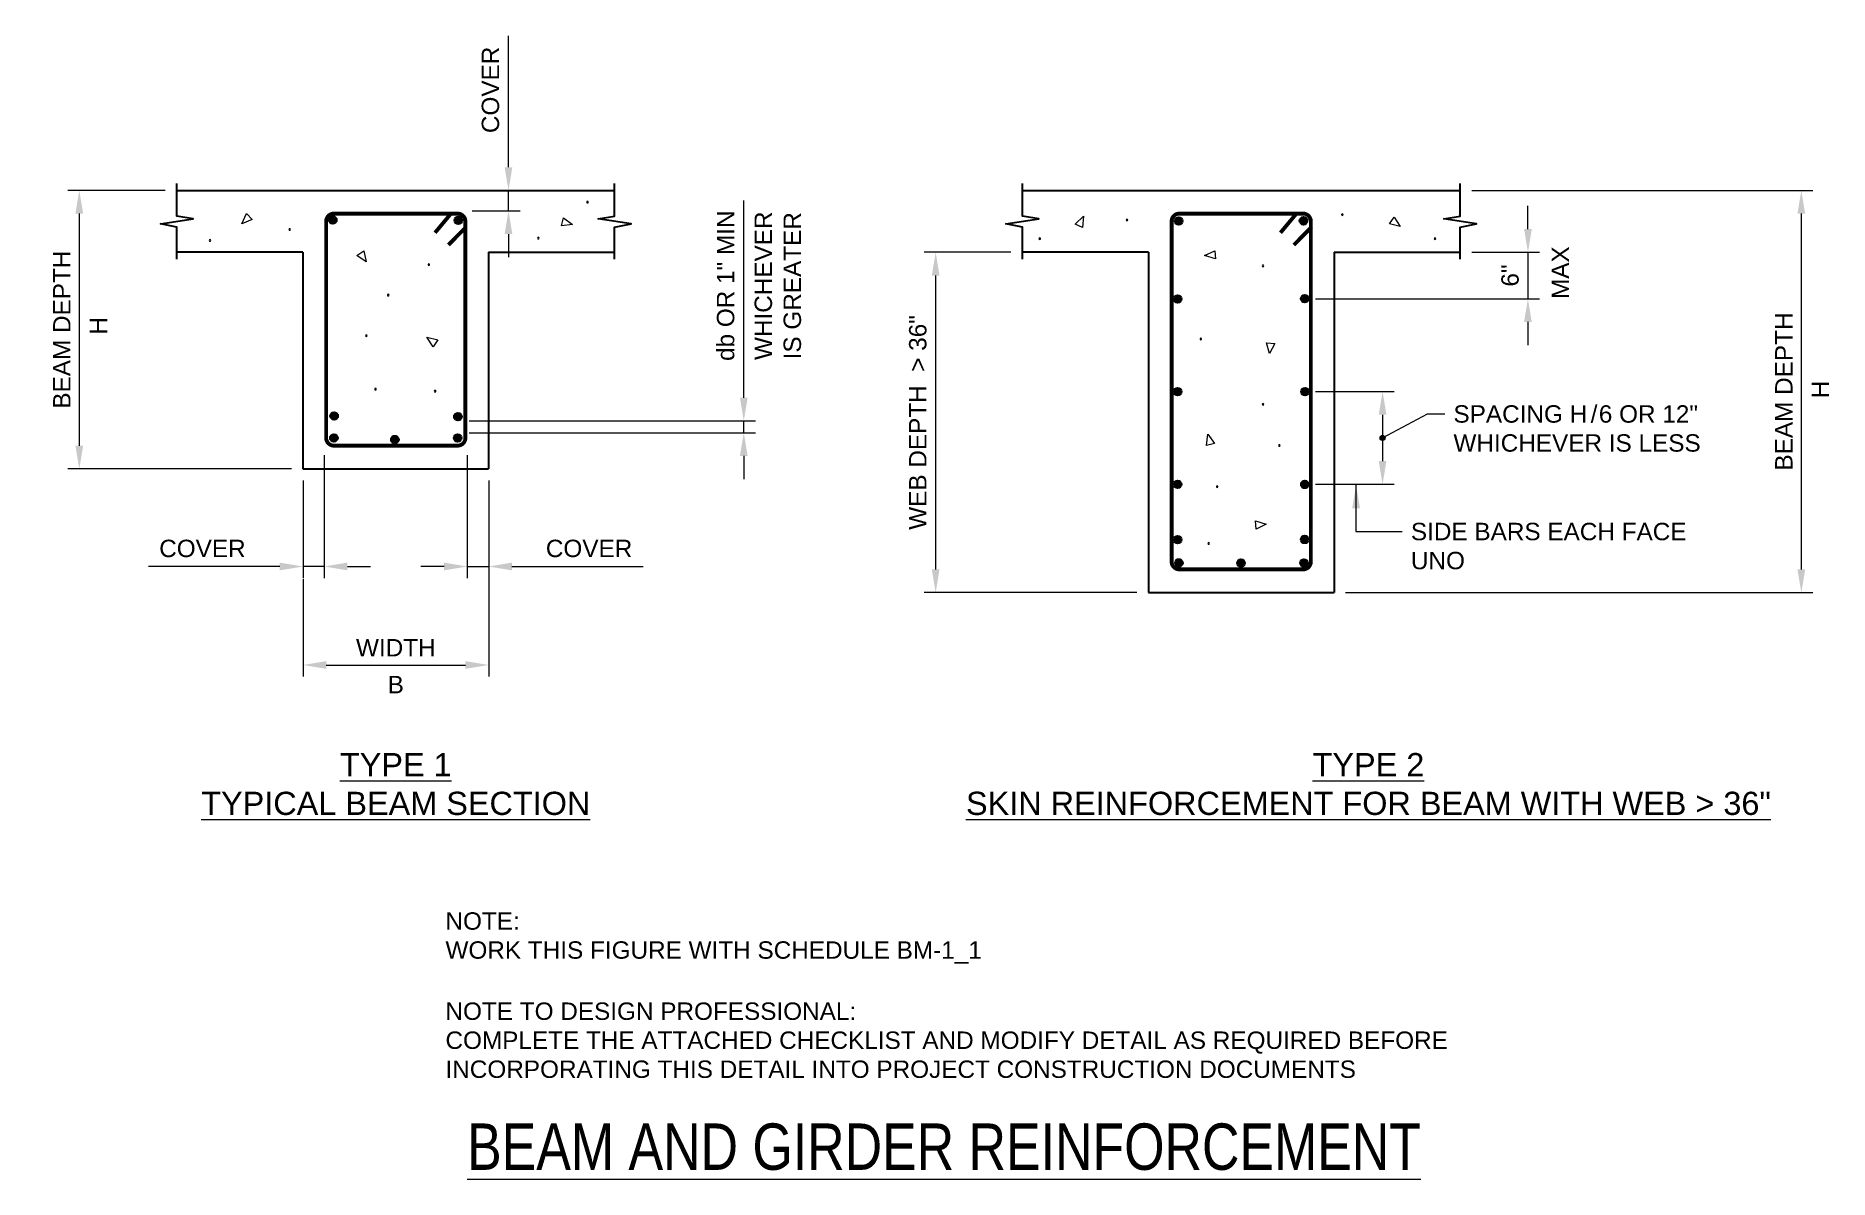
# Model space of a CAD drawing. Header units: inches. Extents: x -1928 to -1812, y 1499 to 1573.
import ezdxf

# ---------------------------------------------------------------- set-up
doc = ezdxf.new("R2010")
doc.units = ezdxf.units.IN
doc.header["$LTSCALE"] = 5
doc.header["$MEASUREMENT"] = 0
for name, color, linetype, lineweight in [('S-ANNO-DIMS', 1, 'Continuous', 20), ('S-ANNO-TEXT', 7, 'Continuous', 20), ('S-DELT-PATT', 7, 'Continuous', 15), ('S-DETL', 3, 'Continuous', 30)]:
    doc.layers.add(name, color=color, linetype=linetype, lineweight=lineweight)
doc.styles.add('Romans', font='arial.ttf')
doc.dimstyles.get("Standard").update_dxf_attribs({"dimtxt": 0.18, "dimasz": 0.18, "dimexe": 0.18, "dimexo": 0.0625, "dimgap": 0.09, "dimtad": 0, "dimtih": 1, "dimtoh": 1, "dimdec": 4, "dimzin": 0, "dimdsep": 46, "dimtxsty": 'Standard', "dimcen": 0.09, "dimadec": 0, "dimazin": 0, "dimtfac": 1, "dimtdec": 4, "dimtofl": 0, "dimtmove": 0, "dimatfit": 3, "dimfxl": 1, "dimtolj": 1, "dimtzin": 0, "dimarcsym": 0})

# ---------------------------------------------------------------- blocks, each defined once
blk = doc.blocks.new('*D0')
at = {"layer": 'Defpoints', "color": 0, "transparency": 16777216}
for p in [(-1900.36, 1546.86), (-1898.98, 1545.23), (-1900.36, 1538.92)]:
    blk.add_point(p, dxfattribs=at)
at = {"layer": 'S-ANNO-DIMS', "transparency": 16777216}
for p, q in [((-1900.36, 1546.11), (-1900.36, 1538.17)), ((-1898.98, 1544.48), (-1898.98, 1538.17)), ((-1901.86, 1538.92), (-1903.36, 1538.92)), ((-1900.36, 1538.92), (-1898.98, 1538.92)), ((-1897.48, 1538.92), (-1888.99, 1538.92))]:
    blk.add_line(p, q, dxfattribs=at)
for points in [[(-1901.86, 1539.17), (-1901.86, 1538.67), (-1900.36, 1538.92)], [(-1897.48, 1539.17), (-1897.48, 1538.67), (-1898.98, 1538.92)]]:
    blk.add_solid(points, dxfattribs=at)
at = {"layer": 'S-ANNO-DIMS', "transparency": 16777216, "insert": (-1892.49, 1540.08), "char_height": 1.125, "attachment_point": 5, "style": 'Romans'}
blk.add_mtext('\\A1;COVER', dxfattribs=at)
blk = doc.blocks.new('*D1')
at = {"layer": 'Defpoints', "color": 0, "transparency": 16777216}
for p in [(-1909.61, 1546.86), (-1910.98, 1545.23), (-1909.61, 1538.92)]:
    blk.add_point(p, dxfattribs=at)
at = {"layer": 'S-ANNO-DIMS', "transparency": 16777216}
for p, q in [((-1909.61, 1546.11), (-1909.61, 1538.17)), ((-1910.98, 1544.48), (-1910.98, 1538.17)), ((-1912.48, 1538.92), (-1920.97, 1538.92)), ((-1909.61, 1538.92), (-1910.98, 1538.92)), ((-1908.11, 1538.92), (-1906.61, 1538.92))]:
    blk.add_line(p, q, dxfattribs=at)
for points in [[(-1912.48, 1539.17), (-1912.48, 1538.67), (-1910.98, 1538.92)], [(-1908.11, 1539.17), (-1908.11, 1538.67), (-1909.61, 1538.92)]]:
    blk.add_solid(points, dxfattribs=at)
at = {"layer": 'S-ANNO-DIMS', "transparency": 16777216, "insert": (-1917.48, 1540.08), "char_height": 1.125, "attachment_point": 5, "style": 'Romans'}
blk.add_mtext('\\A1;COVER', dxfattribs=at)
blk = doc.blocks.new('*D2')
at = {"layer": 'Defpoints', "color": 0, "transparency": 16777216}
for p in [(-1898.98, 1545.23), (-1910.98, 1538.86), (-1898.98, 1532.55)]:
    blk.add_point(p, dxfattribs=at)
at = {"layer": 'S-ANNO-DIMS', "transparency": 16777216}
for p, q in [((-1898.98, 1544.48), (-1898.98, 1531.8)), ((-1910.98, 1538.11), (-1910.98, 1531.8)), ((-1909.48, 1532.55), (-1900.48, 1532.55))]:
    blk.add_line(p, q, dxfattribs=at)
for points in [[(-1909.48, 1532.8), (-1909.48, 1532.3), (-1910.98, 1532.55)], [(-1900.48, 1532.8), (-1900.48, 1532.3), (-1898.98, 1532.55)]]:
    blk.add_solid(points, dxfattribs=at)
at = {"layer": 'S-ANNO-DIMS', "transparency": 16777216, "insert": (-1904.98, 1533.67), "char_height": 1.125, "attachment_point": 5, "style": 'Romans'}
blk.add_mtext('\\A1;WIDTH', dxfattribs=at)
blk = doc.blocks.new('*D3')
at = {"layer": 'Defpoints', "color": 0, "transparency": 16777216}
for p in [(-1919.13, 1563.23), (-1925.44, 1545.23), (-1910.98, 1545.23)]:
    blk.add_point(p, dxfattribs=at)
at = {"layer": 'S-ANNO-DIMS', "transparency": 16777216}
for p, q in [((-1919.88, 1563.23), (-1926.19, 1563.23)), ((-1925.44, 1561.73), (-1925.44, 1546.73)), ((-1911.73, 1545.23), (-1926.19, 1545.23))]:
    blk.add_line(p, q, dxfattribs=at)
for points in [[(-1925.69, 1561.73), (-1925.19, 1561.73), (-1925.44, 1563.23)], [(-1925.69, 1546.73), (-1925.19, 1546.73), (-1925.44, 1545.23)]]:
    blk.add_solid(points, dxfattribs=at)
at = {"layer": 'S-ANNO-DIMS', "transparency": 16777216, "insert": (-1926.57, 1554.23), "char_height": 1.125, "attachment_point": 5, "rotation": 90, "style": 'Romans'}
blk.add_mtext('\\A1;BEAM DEPTH', dxfattribs=at)
blk = doc.blocks.new('*D4')
at = {"layer": 'Defpoints', "color": 0, "transparency": 16777216}
for p in [(-1901, 1548.33), (-1901, 1547.57), (-1882.49, 1547.57)]:
    blk.add_point(p, dxfattribs=at)
at = {"layer": 'S-ANNO-DIMS', "transparency": 16777216}
for p, q in [((-1882.49, 1549.83), (-1882.49, 1562.59)), ((-1900.25, 1548.33), (-1881.74, 1548.33)), ((-1900.25, 1547.57), (-1881.74, 1547.57)), ((-1882.49, 1547.57), (-1882.49, 1548.33)), ((-1882.49, 1546.07), (-1882.49, 1544.57))]:
    blk.add_line(p, q, dxfattribs=at)
for points in [[(-1882.74, 1549.83), (-1882.24, 1549.83), (-1882.49, 1548.33)], [(-1882.74, 1546.07), (-1882.24, 1546.07), (-1882.49, 1547.57)]]:
    blk.add_solid(points, dxfattribs=at)
at = {"layer": 'S-ANNO-DIMS', "transparency": 16777216, "insert": (-1883.66, 1557.07), "char_height": 1.125, "attachment_point": 5, "rotation": 90, "style": 'Romans'}
blk.add_mtext('\\A1;db OR 1" MIN', dxfattribs=at)
blk = doc.blocks.new('*D5')
at = {"layer": 'Defpoints', "color": 0, "transparency": 16777216}
for p in [(-1897.7, 1563.23), (-1900.79, 1561.91), (-1897.7, 1561.91)]:
    blk.add_point(p, dxfattribs=at)
at = {"layer": 'S-ANNO-DIMS', "transparency": 16777216}
for p, q in [((-1897.7, 1564.73), (-1897.7, 1573.22)), ((-1897.7, 1561.91), (-1897.7, 1563.23)), ((-1900.04, 1561.91), (-1896.95, 1561.91)), ((-1897.7, 1560.41), (-1897.7, 1558.91))]:
    blk.add_line(p, q, dxfattribs=at)
for points in [[(-1897.95, 1564.73), (-1897.45, 1564.73), (-1897.7, 1563.23)], [(-1897.95, 1560.41), (-1897.45, 1560.41), (-1897.7, 1561.91)]]:
    blk.add_solid(points, dxfattribs=at)
at = {"layer": 'S-ANNO-DIMS', "transparency": 16777216, "insert": (-1898.86, 1569.73), "char_height": 1.125, "attachment_point": 5, "rotation": 90, "style": 'Romans'}
blk.add_mtext('\\A1;COVER', dxfattribs=at)
blk = doc.blocks.new('*D6')
at = {"layer": 'Defpoints', "color": 0, "transparency": 16777216}
for p in [(-1864.49, 1559.23), (-1870.09, 1537.23), (-1856.34, 1537.23)]:
    blk.add_point(p, dxfattribs=at)
at = {"layer": 'S-ANNO-DIMS', "transparency": 16777216}
for p, q in [((-1865.24, 1559.23), (-1870.84, 1559.23)), ((-1870.09, 1557.73), (-1870.09, 1538.73)), ((-1857.09, 1537.23), (-1870.84, 1537.23))]:
    blk.add_line(p, q, dxfattribs=at)
for points in [[(-1870.34, 1557.73), (-1869.84, 1557.73), (-1870.09, 1559.23)], [(-1870.34, 1538.73), (-1869.84, 1538.73), (-1870.09, 1537.23)]]:
    blk.add_solid(points, dxfattribs=at)
at = {"layer": 'S-ANNO-DIMS', "transparency": 16777216, "insert": (-1871.24, 1548.23), "char_height": 1.125, "attachment_point": 5, "rotation": 90, "style": 'Romans'}
blk.add_mtext('\\A1;WEB DEPTH  > 36"', dxfattribs=at)
blk = doc.blocks.new('*D7')
at = {"layer": 'Defpoints', "color": 0, "transparency": 16777216}
for p in [(-1836.19, 1563.23), (-1844.34, 1537.23), (-1814.14, 1537.23)]:
    blk.add_point(p, dxfattribs=at)
at = {"layer": 'S-ANNO-DIMS', "transparency": 16777216}
for p, q in [((-1835.44, 1563.23), (-1813.39, 1563.23)), ((-1814.14, 1561.73), (-1814.14, 1538.73)), ((-1843.59, 1537.23), (-1813.39, 1537.23))]:
    blk.add_line(p, q, dxfattribs=at)
for points in [[(-1814.39, 1561.73), (-1813.89, 1561.73), (-1814.14, 1563.23)], [(-1814.39, 1538.73), (-1813.89, 1538.73), (-1814.14, 1537.23)]]:
    blk.add_solid(points, dxfattribs=at)
at = {"layer": 'S-ANNO-DIMS', "transparency": 16777216, "insert": (-1815.27, 1550.23), "char_height": 1.125, "attachment_point": 5, "rotation": 90, "style": 'Romans'}
blk.add_mtext('\\A1;BEAM DEPTH', dxfattribs=at)
blk = doc.blocks.new('*D8')
at = {"layer": 'Defpoints', "color": 0, "transparency": 16777216}
for p in [(-1836.19, 1559.23), (-1846.29, 1556.23), (-1831.81, 1556.23)]:
    blk.add_point(p, dxfattribs=at)
at = {"layer": 'S-ANNO-DIMS', "transparency": 16777216}
for p, q in [((-1831.81, 1560.73), (-1831.81, 1562.23)), ((-1835.44, 1559.23), (-1831.06, 1559.23)), ((-1831.81, 1559.23), (-1831.81, 1556.23)), ((-1845.54, 1556.23), (-1831.06, 1556.23)), ((-1831.81, 1554.73), (-1831.81, 1553.23))]:
    blk.add_line(p, q, dxfattribs=at)
for points in [[(-1832.06, 1560.73), (-1831.56, 1560.73), (-1831.81, 1559.23)], [(-1832.06, 1554.73), (-1831.56, 1554.73), (-1831.81, 1556.23)]]:
    blk.add_solid(points, dxfattribs=at)
at = {"layer": 'S-ANNO-DIMS', "transparency": 16777216, "insert": (-1832.96, 1557.73), "char_height": 1.125, "attachment_point": 5, "rotation": 90, "style": 'Romans'}
blk.add_mtext('\\A1;6"', dxfattribs=at)

msp = doc.modelspace()

# ---------------------------------------------------------------- hatches: boundary and pattern name
at = {"layer": 'S-ANNO-DIMS'}
h = msp.add_hatch(color=256, dxfattribs=at)
h.dxf.hatch_style = 1
edge = h.paths.add_edge_path()
edge.add_arc((-1841.204304, 1547.231845), 0.160677, 0, 360, ccw=False)
at = {"layer": 'S-DETL', "linetype": 'Continuous'}
h = msp.add_hatch(color=256, dxfattribs=at)
h.dxf.hatch_style = 1
h.paths.add_polyline_path([(-1909.30581, 1561.313854, 1), (-1908.80581, 1561.313854, 1)])
h = msp.add_hatch(color=256, dxfattribs=at)
h.dxf.hatch_style = 1
h.paths.add_polyline_path([(-1901.191319, 1561.295849, 1), (-1900.691319, 1561.295849, 1)])
h = msp.add_hatch(color=256, dxfattribs=at)
h.dxf.hatch_style = 1
h.paths.add_polyline_path([(-1854.629689, 1561.256668, 1), (-1854.129689, 1561.256668, 1)])
h = msp.add_hatch(color=256, dxfattribs=at)
h.dxf.hatch_style = 1
h.paths.add_polyline_path([(-1846.568036, 1561.265378, 1), (-1846.068036, 1561.265378, 1)])
h = msp.add_hatch(color=256, dxfattribs=at)
h.dxf.hatch_style = 1
h.paths.add_polyline_path([(-1854.701451, 1556.216676, 1), (-1854.201451, 1556.216676, 1)])
h = msp.add_hatch(color=256, dxfattribs=at)
h.dxf.hatch_style = 1
h.paths.add_polyline_path([(-1846.481884, 1556.236939, 1), (-1845.981884, 1556.236939, 1)])
h = msp.add_hatch(color=256, dxfattribs=at)
h.dxf.hatch_style = 1
h.paths.add_polyline_path([(-1854.702077, 1550.225238, 1), (-1854.202077, 1550.225238, 1)])
h = msp.add_hatch(color=256, dxfattribs=at)
h.dxf.hatch_style = 1
h.paths.add_polyline_path([(-1846.467541, 1550.224918, 1), (-1845.967541, 1550.224918, 1)])
h = msp.add_hatch(color=256, dxfattribs=at)
h.dxf.hatch_style = 1
h.paths.add_polyline_path([(-1909.218099, 1548.653053, 1), (-1908.718099, 1548.653053, 1)])
h = msp.add_hatch(color=256, dxfattribs=at)
h.dxf.hatch_style = 1
h.paths.add_polyline_path([(-1901.219584, 1548.603921, 1), (-1900.719584, 1548.603921, 1)])
h = msp.add_hatch(color=256, dxfattribs=at)
h.dxf.hatch_style = 1
h.paths.add_polyline_path([(-1909.233769, 1547.231845, 1), (-1908.733769, 1547.231845, 1)])
h = msp.add_hatch(color=256, dxfattribs=at)
h.dxf.hatch_style = 1
h.paths.add_polyline_path([(-1905.292049, 1547.125865, 1), (-1904.792049, 1547.125865, 1)])
h = msp.add_hatch(color=256, dxfattribs=at)
h.dxf.hatch_style = 1
h.paths.add_polyline_path([(-1901.233769, 1547.231845, 1), (-1900.733769, 1547.231845, 1)])
h = msp.add_hatch(color=256, dxfattribs=at)
h.dxf.hatch_style = 1
h.paths.add_polyline_path([(-1854.702859, 1544.232049, 1), (-1854.202859, 1544.232049, 1)])
h = msp.add_hatch(color=256, dxfattribs=at)
h.dxf.hatch_style = 1
h.paths.add_polyline_path([(-1846.476412, 1544.222952, 1), (-1845.976412, 1544.222952, 1)])
h = msp.add_hatch(color=256, dxfattribs=at)
h.dxf.hatch_style = 1
h.paths.add_polyline_path([(-1854.700253, 1540.656813, 1), (-1854.200253, 1540.656813, 1)])
h = msp.add_hatch(color=256, dxfattribs=at)
h.dxf.hatch_style = 1
h.paths.add_polyline_path([(-1846.487938, 1540.666901, 1), (-1845.987938, 1540.666901, 1)])
h = msp.add_hatch(color=256, dxfattribs=at)
h.dxf.hatch_style = 1
h.paths.add_polyline_path([(-1854.617559, 1539.153483, 1), (-1854.117559, 1539.153483, 1)])
h = msp.add_hatch(color=256, dxfattribs=at)
h.dxf.hatch_style = 1
h.paths.add_polyline_path([(-1850.605729, 1539.139892, 1), (-1850.105729, 1539.139892, 1)])
h = msp.add_hatch(color=256, dxfattribs=at)
h.dxf.hatch_style = 1
h.paths.add_polyline_path([(-1846.535806, 1539.150145, 1), (-1846.035806, 1539.150145, 1)])

# ---------------------------------------------------------------- linework, layer by layer
at = {"layer": 'S-ANNO-DIMS'}
for p, q in [((-1845.542977, 1550.231845), (-1840.454304, 1550.231845)), ((-1841.204304, 1547.231845), (-1838.310759, 1548.780494)), ((-1841.204304, 1548.731845), (-1841.204304, 1545.731845)), ((-1838.310759, 1548.780494), (-1837.185759, 1548.780494)), ((-1845.542977, 1544.231845), (-1840.454304, 1544.231845))]:
    msp.add_line(p, q, dxfattribs=at)
msp.add_lwpolyline([(-1842.935841, 1544.231845), (-1842.935841, 1541.179864), (-1839.935535, 1541.179864)], dxfattribs=at)
msp.add_circle((-1841.204304, 1547.231845), 0.160677, dxfattribs=at)
for points in [[(-1841.454304, 1548.731845), (-1840.954304, 1548.731845), (-1841.204304, 1550.231845)], [(-1841.454304, 1545.731845), (-1840.954304, 1545.731845), (-1841.204304, 1544.231845)], [(-1843.164423, 1542.680017), (-1842.664423, 1542.680017), (-1842.914423, 1544.180017)]]:
    msp.add_solid(points, dxfattribs=at)
at = {"layer": 'S-DELT-PATT', "flags": 128}
for points in [[(-1892.642648, 1562.470977, 1), (-1892.538968, 1562.470977, 1)], [(-1857.780987, 1561.317224, 1), (-1857.677307, 1561.317224, 1)], [(-1843.852352, 1561.669028, 1), (-1843.748672, 1561.669028, 1)], [(-1911.889007, 1560.703854, 1), (-1911.785327, 1560.703854, 1)], [(-1895.825117, 1560.148473, 1), (-1895.721437, 1560.148473, 1)], [(-1863.412783, 1560.111035, 1), (-1863.309103, 1560.111035, 1)], [(-1837.868567, 1560.111035, 1), (-1837.764887, 1560.111035, 1)], [(-1917.041574, 1559.997006, 1), (-1916.937894, 1559.997006, 1)], [(-1902.89727, 1558.431838, 1), (-1902.79359, 1558.431838, 1)], [(-1848.981307, 1558.352009, 1), (-1848.877627, 1558.352009, 1)], [(-1905.52407, 1556.462759, 1), (-1905.42039, 1556.462759, 1)], [(-1906.938498, 1553.837319, 1), (-1906.834818, 1553.837319, 1)], [(-1853.004018, 1553.62777, 1), (-1852.900338, 1553.62777, 1)], [(-1906.347769, 1550.378926, 1), (-1906.244089, 1550.378926, 1)], [(-1902.493146, 1550.252583, 1), (-1902.389466, 1550.252583, 1)], [(-1848.981307, 1549.406109, 1), (-1848.877627, 1549.406109, 1)], [(-1847.925347, 1546.742442, 1), (-1847.821667, 1546.742442, 1)], [(-1851.948056, 1544.078776, 1), (-1851.844376, 1544.078776, 1)], [(-1852.50118, 1540.409951, 1), (-1852.3975, 1540.409951, 1)]]:
    msp.add_lwpolyline(points, format="xyb", close=True, dxfattribs=at)
for points in [[(-1914.263529, 1561.358229), (-1914.937792, 1561.070579), (-1914.638422, 1561.733122)], [(-1894.141052, 1561.460617), (-1893.554808, 1561.020513), (-1894.278272, 1560.948504)], [(-1861.073736, 1561.058774), (-1860.538518, 1561.559688), (-1860.593231, 1560.834711)], [(-1840.460031, 1561.502816), (-1840.059666, 1560.888746), (-1840.764129, 1561.068519)], [(-1907.058304, 1559.331827), (-1906.892108, 1558.617857), (-1907.4926, 1559.027729)], [(-1852.009306, 1558.804958), (-1852.710719, 1559.018013), (-1852.055514, 1559.333118)], [(-1902.56764, 1553.129118), (-1902.968005, 1553.743188), (-1902.263542, 1553.563415)], [(-1848.178596, 1553.339792), (-1848.510213, 1552.686031), (-1848.706756, 1553.386)], [(-1852.581318, 1546.742065), (-1852.493299, 1547.469819), (-1852.069205, 1546.879286)], [(-1849.419784, 1541.866801), (-1848.71837, 1541.653746), (-1849.373576, 1541.33864)]]:
    msp.add_lwpolyline(points, close=True, dxfattribs=at)
at = {"layer": 'S-DETL', "linetype": 'Continuous'}
for p, q in [((-1919.130529, 1563.231845), (-1890.837009, 1563.231845)), ((-1864.486741, 1563.231845), (-1836.193221, 1563.231845)), ((-1910.983769, 1559.231845), (-1919.130529, 1559.231845)), ((-1910.983769, 1559.231845), (-1910.983769, 1545.231845)), ((-1898.983769, 1559.231845), (-1898.983769, 1545.231845)), ((-1898.983769, 1559.231845), (-1890.837009, 1559.231845)), ((-1856.339981, 1559.231845), (-1864.486741, 1559.231845)), ((-1856.339981, 1559.231845), (-1856.339981, 1537.231845)), ((-1844.339981, 1559.231845), (-1844.339981, 1537.231845)), ((-1844.339981, 1559.231845), (-1836.193221, 1559.231845)), ((-1910.983769, 1545.231845), (-1898.983769, 1545.231845)), ((-1856.339981, 1537.231845), (-1844.339981, 1537.231845)), ((-1856.339981, 1537.231845), (-1844.339981, 1537.231845))]:
    msp.add_line(p, q, dxfattribs=at)
at = {"layer": 'S-DETL'}
for p, q in [((-1904.967572, 1546.722516), (-1904.983769, 1546.722516)), ((-1850.323785, 1538.722516), (-1850.339981, 1538.722516))]:
    msp.add_line(p, q, dxfattribs=at)
at = {"layer": 'S-DETL', "linetype": 'Continuous'}
for points in [[(-1919.130529, 1558.78399), (-1919.130529, 1560.845546), (-1920.19002, 1561.063672), (-1918.071038, 1561.400018), (-1919.130529, 1561.5766), (-1919.130529, 1563.6797)], [(-1890.837009, 1558.78399), (-1890.837009, 1560.845546), (-1889.777518, 1561.063672), (-1891.896499, 1561.400018), (-1890.837009, 1561.5766), (-1890.837009, 1563.6797)], [(-1864.486741, 1558.78399), (-1864.486741, 1560.845546), (-1865.546232, 1561.063672), (-1863.42725, 1561.400018), (-1864.486741, 1561.5766), (-1864.486741, 1563.6797)], [(-1836.193221, 1558.78399), (-1836.193221, 1560.845546), (-1835.13373, 1561.063672), (-1837.252712, 1561.400018), (-1836.193221, 1561.5766), (-1836.193221, 1563.6797)]]:
    msp.add_lwpolyline(points, dxfattribs=at)
at = {"layer": 'S-DETL', "const_width": 0.25}
for points in [[(-1908.983769, 1546.731845, -0.4142135624), (-1909.483769, 1547.231845), (-1909.483769, 1561.231845, -0.4142135624), (-1908.983769, 1561.731845), (-1908.805018, 1561.731845), (-1901.16252, 1561.731845), (-1900.983769, 1561.731845, -0.4142135624), (-1900.483769, 1561.231845), (-1900.483769, 1547.231845, -0.4142135624), (-1900.983769, 1546.731845)], [(-1854.339981, 1538.731845, -0.4142135624), (-1854.839981, 1539.231845), (-1854.839981, 1561.231845, -0.4142135624), (-1854.339981, 1561.731845), (-1854.16123, 1561.731845), (-1846.518732, 1561.731845), (-1846.339981, 1561.731845, -0.4142135624), (-1845.839981, 1561.231845), (-1845.839981, 1539.231845, -0.4142135624), (-1846.339981, 1538.731845)]]:
    msp.add_lwpolyline(points, format="xyb", close=True, dxfattribs=at)
for points in [[(-1901.401348, 1561.747658), (-1902.448678, 1560.495032)], [(-1846.75756, 1561.747658), (-1847.80489, 1560.495032)], [(-1900.434304, 1560.868677), (-1901.581545, 1559.706864)], [(-1845.790517, 1560.868677), (-1846.937757, 1559.706864)]]:
    msp.add_lwpolyline(points, dxfattribs=at)
at = {"layer": 'S-DETL', "linetype": 'Continuous'}
for centre in [(-1909.05581, 1561.313854), (-1900.941319, 1561.295849), (-1854.379689, 1561.256668), (-1846.318036, 1561.265378), (-1854.451451, 1556.216676), (-1846.231884, 1556.236939), (-1854.452077, 1550.225238), (-1846.217541, 1550.224918), (-1908.968099, 1548.653053), (-1900.969584, 1548.603921), (-1908.983769, 1547.231845), (-1905.042049, 1547.125865), (-1900.983769, 1547.231845), (-1854.452859, 1544.232049), (-1846.226412, 1544.222952), (-1854.450253, 1540.656813), (-1846.237938, 1540.666901), (-1854.367559, 1539.153483), (-1850.355729, 1539.139892), (-1846.285806, 1539.150145)]:
    msp.add_circle(centre, 0.25, dxfattribs=at)

# ---------------------------------------------------------------- texts
at = {"layer": 'S-ANNO-DIMS', "char_height": 1.125, "rotation": 90, "style": 'Romans'}
for s, insert, attachment_point in [('\\A1;\\pxqc;WHICHEVER\\PIS GREATER', (-1881.792532, 1557.068994), 2), ('\\A1;MAX', (-1829.717824, 1557.91381), 5), ('\\A1;H', (-1924.197234, 1554.473891), 5), ('\\A1;H', (-1812.904365, 1550.356602), 5)]:
    msp.add_mtext(s, dxfattribs=dict(at, insert=insert, attachment_point=attachment_point))
at = {"layer": 'S-ANNO-DIMS', "char_height": 1.125, "width": 37.59807605, "attachment_point": 3, "style": 'Romans'}
for s, insert in [('\\A1;\\pxql;SPACING {\\T1.2;H/}6 OR 12" \\PWHICHEVER IS LESS', (-1799.025182, 1549.342994)), ('\\A1;\\pxql;SIDE BARS EACH FACE\\PUNO', (-1801.774959, 1541.742364))]:
    msp.add_mtext(s, dxfattribs=dict(at, insert=insert))
at = {"layer": 'S-ANNO-DIMS', "insert": (-1904.983769, 1531.286017), "char_height": 1.125, "attachment_point": 5, "style": 'Romans'}
msp.add_mtext('\\A1;B', dxfattribs=at)
at = {"layer": 'S-ANNO-TEXT', "style": 'Romans', "width": 0.8}
msp.add_text('%%UBEAM AND GIRDER REINFORCEMENT', height=3, dxfattribs=at).set_placement((-1900.373496, 1499.914668))
at = {"layer": 'S-ANNO-TEXT', "linetype": 'Continuous', "char_height": 1.5, "attachment_point": 2, "style": 'Romans'}
for s, insert in [('\\A1;\\pxa0.66667,qc;{\\LTYPE 1\\P\\pa0.25;TYPICAL BEAM SECTION}', (-1904.983769, 1526.858801)), ('\\A1;\\pxa0.66667,qc;{\\LTYPE 2\\P\\pa0.25;SKIN REINFORCEMENT FOR BEAM WITH WEB > 36"}', (-1842.11679, 1526.858801))]:
    msp.add_mtext(s, dxfattribs=dict(at, insert=insert))
at = {"layer": 'S-ANNO-TEXT', "char_height": 1.125, "attachment_point": 1, "style": 'Romans'}
for s, insert in [('\\pxql;NOTE:\\PWORK THIS FIGURE WITH SCHEDULE BM-1_1', (-1901.771202, 1516.563883)), ('NOTE TO DESIGN PROFESSIONAL: \\PCOMPLETE THE ATTACHED CHECKLIST AND MODIFY DETAIL AS REQUIRED BEFORE \\PINCORPORATING THIS DETAIL INTO PROJECT CONSTRUCTION DOCUMENTS', (-1901.771202, 1510.734415))]:
    msp.add_mtext(s, dxfattribs=dict(at, insert=insert))

# ---------------------------------------------------------------- dimensions: what is measured, and where the dimension line sits
at = {"layer": 'S-ANNO-DIMS'}
for base, p1, p2, angle, text, picture, middle in [((-1897.696457, 1561.909447), (-1897.696457, 1563.231845), (-1900.791445, 1561.909447), 270, 'COVER', '*D5', (-1897.696457, 1569.727198)), ((-1925.442524, 1545.231845), (-1919.130529, 1563.231845), (-1910.983769, 1545.231845), 270, 'BEAM DEPTH', '*D3', (-1925.442524, 1554.231845)), ((-1882.492532, 1547.566665), (-1900.999438, 1548.331698), (-1900.999438, 1547.566665), 270, 'db OR 1" MIN', '*D4', (-1882.492532, 1557.068994)), ((-1814.143129, 1537.231845), (-1836.193221, 1563.231845), (-1844.339981, 1537.231845), 270, 'BEAM DEPTH', '*D7', (-1814.143129, 1550.231845)), ((-1831.808275, 1556.231845), (-1836.193221, 1559.231845), (-1846.292977, 1556.231845), 270, '6"', '*D8', (-1831.808275, 1557.731845)), ((-1870.090451, 1537.231845), (-1864.486741, 1559.231845), (-1856.339981, 1537.231845), 270, 'WEB DEPTH  > 36"', '*D6', (-1870.090451, 1548.231845)), ((-1900.358769, 1538.91985), (-1898.983769, 1545.231845), (-1900.358769, 1546.856845), 180, 'COVER', '*D0', (-1892.488032, 1538.91985))]:
    dim = msp.add_linear_dim(base=base, p1=p1, p2=p2, angle=angle, text=text, dimstyle='Standard', override={"dimscale": 12, "dimtxt": 0.09375, "dimasz": 0.125, "dimexe": 0.0625, "dimgap": 0.0625, "dimtih": 0, "dimtoh": 0, "dimdec": 5, "dimrnd": 0.03125, "dimzin": 7, "dimlunit": 4, "dimtxsty": 'Romans', "dimcen": 0.125, "dimclrd": 256, "dimclre": 256, "dimclrt": 256, "dimadec": 4, "dimtdec": 5, "dimtofl": 1, "dimtvp": 1, "dimfrac": 2, "dimtzin": 3, "dimlwd": 65535, "dimlwe": 65535}, dxfattribs=at)
    dim.commit()
    dim.dimension.update_dxf_attribs({"geometry": picture, "text_midpoint": middle, "dimtype": 128})
for base, p1, p2, text, picture, middle in [((-1909.608769, 1538.91985), (-1910.983769, 1545.231845), (-1909.608769, 1546.856845), 'COVER', '*D1', (-1917.479505, 1538.91985)), ((-1898.983769, 1532.548517), (-1910.983769, 1538.860512), (-1898.983769, 1545.231845), 'WIDTH', '*D2', (-1904.983769, 1532.548517))]:
    dim = msp.add_linear_dim(base=base, p1=p1, p2=p2, text=text, dimstyle='Standard', override={"dimscale": 12, "dimtxt": 0.09375, "dimasz": 0.125, "dimexe": 0.0625, "dimgap": 0.0625, "dimtih": 0, "dimtoh": 0, "dimdec": 5, "dimrnd": 0.03125, "dimzin": 7, "dimlunit": 4, "dimtxsty": 'Romans', "dimcen": 0.125, "dimclrd": 256, "dimclre": 256, "dimclrt": 256, "dimadec": 4, "dimtdec": 5, "dimtofl": 1, "dimtvp": 1, "dimfrac": 2, "dimtzin": 3, "dimlwd": 65535, "dimlwe": 65535}, dxfattribs=at)
    dim.commit()
    dim.dimension.update_dxf_attribs({"geometry": picture, "text_midpoint": middle, "dimtype": 128})

doc.saveas('drawing.dxf')
